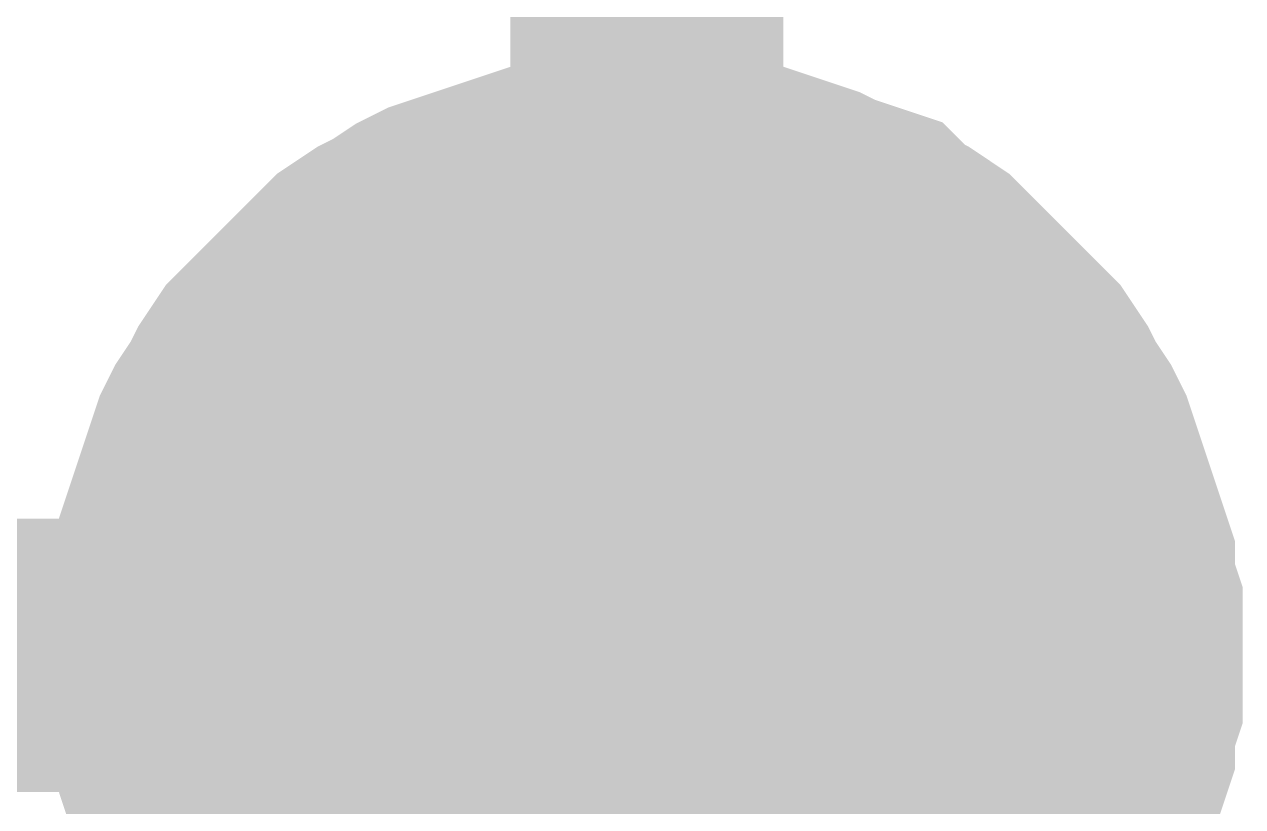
# Model space of a CAD drawing. Header units: inches. Extents: x 0 to 11.5, y 0 to 7.6.
# Drawn here: x 6.7733 to 6.8259, y 6.2932 to 6.327 of the extents above; entities that cross this region are included whole.
import ezdxf

# ---------------------------------------------------------------- set-up
doc = ezdxf.new("R2010")
doc.units = ezdxf.units.IN
doc.header["$MEASUREMENT"] = 0
doc.layers.add('Sheet', color=255, linetype='Continuous')

msp = doc.modelspace()

# ---------------------------------------------------------------- linework, layer by layer
at = {"layer": 'Sheet'}
for points in [[(6.800175, 6.449878, 0.0118, 0.0118, 0), (6.800175, 6.299704, 0.0118, 0.0118, 0)], [(6.779999, 6.299704, 0.0118, 0.0118, 0), (6.779999, 6.300696, 0.0118, 0.0118, 0), (6.779999, 6.301689, 0.0118, 0.0118, 0), (6.78033, 6.302681, 0.0118, 0.0118, 0), (6.78033, 6.303673, 0.0118, 0.0118, 0), (6.78066, 6.304666, 0.0118, 0.0118, 0), (6.780991, 6.305658, 0.0118, 0.0118, 0), (6.781322, 6.30665, 0.0118, 0.0118, 0), (6.781653, 6.307643, 0.0118, 0.0118, 0), (6.781983, 6.308635, 0.0118, 0.0118, 0), (6.782314, 6.309297, 0.0118, 0.0118, 0), (6.782976, 6.310289, 0.0118, 0.0118, 0), (6.783306, 6.310951, 0.0118, 0.0118, 0), (6.783968, 6.311943, 0.0118, 0.0118, 0), (6.78463, 6.312604, 0.0118, 0.0118, 0), (6.785291, 6.313266, 0.0118, 0.0118, 0), (6.785953, 6.313928, 0.0118, 0.0118, 0), (6.786614, 6.314589, 0.0118, 0.0118, 0), (6.787276, 6.315251, 0.0118, 0.0118, 0), (6.787937, 6.315912, 0.0118, 0.0118, 0), (6.788929, 6.316574, 0.0118, 0.0118, 0), (6.789591, 6.316905, 0.0118, 0.0118, 0), (6.790583, 6.317566, 0.0118, 0.0118, 0), (6.791245, 6.317897, 0.0118, 0.0118, 0), (6.792237, 6.318228, 0.0118, 0.0118, 0), (6.793229, 6.318558, 0.0118, 0.0118, 0), (6.794222, 6.318889, 0.0118, 0.0118, 0), (6.795214, 6.31922, 0.0118, 0.0118, 0), (6.796206, 6.319551, 0.0118, 0.0118, 0), (6.797199, 6.319551, 0.0118, 0.0118, 0), (6.798191, 6.319882, 0.0118, 0.0118, 0), (6.799183, 6.319882, 0.0118, 0.0118, 0), (6.800175, 6.319882, 0.0118, 0.0118, 0)], [(6.779999, 6.299704, 0.0118, 0.0118, 0), (6.779999, 6.300696, 0.0118, 0.0118, 0), (6.779999, 6.301689, 0.0118, 0.0118, 0), (6.78033, 6.302681, 0.0118, 0.0118, 0), (6.78033, 6.303673, 0.0118, 0.0118, 0), (6.78066, 6.304666, 0.0118, 0.0118, 0), (6.780991, 6.305658, 0.0118, 0.0118, 0), (6.781322, 6.30665, 0.0118, 0.0118, 0), (6.781653, 6.307643, 0.0118, 0.0118, 0), (6.781983, 6.308635, 0.0118, 0.0118, 0), (6.782314, 6.309297, 0.0118, 0.0118, 0), (6.782976, 6.310289, 0.0118, 0.0118, 0), (6.783306, 6.310951, 0.0118, 0.0118, 0), (6.783968, 6.311943, 0.0118, 0.0118, 0), (6.78463, 6.312604, 0.0118, 0.0118, 0), (6.785291, 6.313266, 0.0118, 0.0118, 0), (6.785953, 6.313928, 0.0118, 0.0118, 0), (6.786614, 6.314589, 0.0118, 0.0118, 0), (6.787276, 6.315251, 0.0118, 0.0118, 0), (6.787937, 6.315912, 0.0118, 0.0118, 0), (6.788929, 6.316574, 0.0118, 0.0118, 0), (6.789591, 6.316905, 0.0118, 0.0118, 0), (6.790583, 6.317566, 0.0118, 0.0118, 0), (6.791245, 6.317897, 0.0118, 0.0118, 0), (6.792237, 6.318228, 0.0118, 0.0118, 0), (6.793229, 6.318558, 0.0118, 0.0118, 0), (6.794222, 6.318889, 0.0118, 0.0118, 0), (6.795214, 6.31922, 0.0118, 0.0118, 0), (6.796206, 6.319551, 0.0118, 0.0118, 0), (6.797199, 6.319551, 0.0118, 0.0118, 0), (6.798191, 6.319882, 0.0118, 0.0118, 0), (6.799183, 6.319882, 0.0118, 0.0118, 0), (6.800175, 6.319882, 0.0118, 0.0118, 0)], [(6.779999, 6.299704, 0.0118, 0.0118, 0), (6.779999, 6.300696, 0.0118, 0.0118, 0), (6.779999, 6.301689, 0.0118, 0.0118, 0), (6.78033, 6.302681, 0.0118, 0.0118, 0), (6.78033, 6.303673, 0.0118, 0.0118, 0), (6.78066, 6.304666, 0.0118, 0.0118, 0), (6.780991, 6.305658, 0.0118, 0.0118, 0), (6.781322, 6.30665, 0.0118, 0.0118, 0), (6.781653, 6.307643, 0.0118, 0.0118, 0), (6.781983, 6.308635, 0.0118, 0.0118, 0), (6.782314, 6.309297, 0.0118, 0.0118, 0), (6.782976, 6.310289, 0.0118, 0.0118, 0), (6.783306, 6.310951, 0.0118, 0.0118, 0), (6.783968, 6.311943, 0.0118, 0.0118, 0), (6.78463, 6.312604, 0.0118, 0.0118, 0), (6.785291, 6.313266, 0.0118, 0.0118, 0), (6.785953, 6.313928, 0.0118, 0.0118, 0), (6.786614, 6.314589, 0.0118, 0.0118, 0), (6.787276, 6.315251, 0.0118, 0.0118, 0), (6.787937, 6.315912, 0.0118, 0.0118, 0), (6.788929, 6.316574, 0.0118, 0.0118, 0), (6.789591, 6.316905, 0.0118, 0.0118, 0), (6.790583, 6.317566, 0.0118, 0.0118, 0), (6.791245, 6.317897, 0.0118, 0.0118, 0), (6.792237, 6.318228, 0.0118, 0.0118, 0), (6.793229, 6.318558, 0.0118, 0.0118, 0), (6.794222, 6.318889, 0.0118, 0.0118, 0), (6.795214, 6.31922, 0.0118, 0.0118, 0), (6.796206, 6.319551, 0.0118, 0.0118, 0), (6.797199, 6.319551, 0.0118, 0.0118, 0), (6.798191, 6.319882, 0.0118, 0.0118, 0), (6.799183, 6.319882, 0.0118, 0.0118, 0), (6.800175, 6.319882, 0.0118, 0.0118, 0)], [(6.779999, 6.299704, 0.0118, 0.0118, 0), (6.779999, 6.300696, 0.0118, 0.0118, 0), (6.779999, 6.301689, 0.0118, 0.0118, 0), (6.78033, 6.302681, 0.0118, 0.0118, 0), (6.78033, 6.303673, 0.0118, 0.0118, 0), (6.78066, 6.304666, 0.0118, 0.0118, 0), (6.780991, 6.305658, 0.0118, 0.0118, 0), (6.781322, 6.30665, 0.0118, 0.0118, 0), (6.781653, 6.307643, 0.0118, 0.0118, 0), (6.781983, 6.308635, 0.0118, 0.0118, 0), (6.782314, 6.309297, 0.0118, 0.0118, 0), (6.782976, 6.310289, 0.0118, 0.0118, 0), (6.783306, 6.310951, 0.0118, 0.0118, 0), (6.783968, 6.311943, 0.0118, 0.0118, 0), (6.78463, 6.312604, 0.0118, 0.0118, 0), (6.785291, 6.313266, 0.0118, 0.0118, 0), (6.785953, 6.313928, 0.0118, 0.0118, 0), (6.786614, 6.314589, 0.0118, 0.0118, 0), (6.787276, 6.315251, 0.0118, 0.0118, 0), (6.787937, 6.315912, 0.0118, 0.0118, 0), (6.788929, 6.316574, 0.0118, 0.0118, 0), (6.789591, 6.316905, 0.0118, 0.0118, 0), (6.790583, 6.317566, 0.0118, 0.0118, 0), (6.791245, 6.317897, 0.0118, 0.0118, 0), (6.792237, 6.318228, 0.0118, 0.0118, 0), (6.793229, 6.318558, 0.0118, 0.0118, 0), (6.794222, 6.318889, 0.0118, 0.0118, 0), (6.795214, 6.31922, 0.0118, 0.0118, 0), (6.796206, 6.319551, 0.0118, 0.0118, 0), (6.797199, 6.319551, 0.0118, 0.0118, 0), (6.798191, 6.319882, 0.0118, 0.0118, 0), (6.799183, 6.319882, 0.0118, 0.0118, 0), (6.800175, 6.319882, 0.0118, 0.0118, 0)], [(6.800175, 6.319882, 0.0118, 0.0118, 0), (6.800175, 6.319882, 0.0118, 0.0118, 0)], [(6.800175, 6.319882, 0.0118, 0.0118, 0), (6.801168, 6.319882, 0.0118, 0.0118, 0), (6.80216, 6.319882, 0.0118, 0.0118, 0), (6.803152, 6.319551, 0.0118, 0.0118, 0), (6.804145, 6.319551, 0.0118, 0.0118, 0), (6.805137, 6.31922, 0.0118, 0.0118, 0), (6.806129, 6.318889, 0.0118, 0.0118, 0), (6.807121, 6.318558, 0.0118, 0.0118, 0), (6.807783, 6.318228, 0.0118, 0.0118, 0), (6.808775, 6.317897, 0.0118, 0.0118, 0), (6.809768, 6.317566, 0.0118, 0.0118, 0), (6.810429, 6.316905, 0.0118, 0.0118, 0), (6.811091, 6.316574, 0.0118, 0.0118, 0), (6.812083, 6.315912, 0.0118, 0.0118, 0), (6.812744, 6.315251, 0.0118, 0.0118, 0), (6.813406, 6.314589, 0.0118, 0.0118, 0), (6.814068, 6.313928, 0.0118, 0.0118, 0), (6.814729, 6.313266, 0.0118, 0.0118, 0), (6.815391, 6.312604, 0.0118, 0.0118, 0), (6.816052, 6.311943, 0.0118, 0.0118, 0), (6.816714, 6.310951, 0.0118, 0.0118, 0), (6.817044, 6.310289, 0.0118, 0.0118, 0), (6.817706, 6.309297, 0.0118, 0.0118, 0), (6.818037, 6.308635, 0.0118, 0.0118, 0), (6.818367, 6.307643, 0.0118, 0.0118, 0), (6.818698, 6.30665, 0.0118, 0.0118, 0), (6.819029, 6.305658, 0.0118, 0.0118, 0), (6.81936, 6.304666, 0.0118, 0.0118, 0), (6.819691, 6.303673, 0.0118, 0.0118, 0), (6.819691, 6.302681, 0.0118, 0.0118, 0), (6.820021, 6.301689, 0.0118, 0.0118, 0), (6.820021, 6.300696, 0.0118, 0.0118, 0), (6.820021, 6.299704, 0.0118, 0.0118, 0)], [(6.800175, 6.319882, 0.0118, 0.0118, 0), (6.800175, 6.319882, 0.0118, 0.0118, 0)], [(6.800175, 6.319882, 0.0118, 0.0118, 0), (6.801168, 6.319882, 0.0118, 0.0118, 0), (6.80216, 6.319882, 0.0118, 0.0118, 0), (6.803152, 6.319551, 0.0118, 0.0118, 0), (6.804145, 6.319551, 0.0118, 0.0118, 0), (6.805137, 6.31922, 0.0118, 0.0118, 0), (6.806129, 6.318889, 0.0118, 0.0118, 0), (6.807121, 6.318558, 0.0118, 0.0118, 0), (6.807783, 6.318228, 0.0118, 0.0118, 0), (6.808775, 6.317897, 0.0118, 0.0118, 0), (6.809768, 6.317566, 0.0118, 0.0118, 0), (6.810429, 6.316905, 0.0118, 0.0118, 0), (6.811091, 6.316574, 0.0118, 0.0118, 0), (6.812083, 6.315912, 0.0118, 0.0118, 0), (6.812744, 6.315251, 0.0118, 0.0118, 0), (6.813406, 6.314589, 0.0118, 0.0118, 0), (6.814068, 6.313928, 0.0118, 0.0118, 0), (6.814729, 6.313266, 0.0118, 0.0118, 0), (6.815391, 6.312604, 0.0118, 0.0118, 0), (6.816052, 6.311943, 0.0118, 0.0118, 0), (6.816714, 6.310951, 0.0118, 0.0118, 0), (6.817044, 6.310289, 0.0118, 0.0118, 0), (6.817706, 6.309297, 0.0118, 0.0118, 0), (6.818037, 6.308635, 0.0118, 0.0118, 0), (6.818367, 6.307643, 0.0118, 0.0118, 0), (6.818698, 6.30665, 0.0118, 0.0118, 0), (6.819029, 6.305658, 0.0118, 0.0118, 0), (6.81936, 6.304666, 0.0118, 0.0118, 0), (6.819691, 6.303673, 0.0118, 0.0118, 0), (6.819691, 6.302681, 0.0118, 0.0118, 0), (6.820021, 6.301689, 0.0118, 0.0118, 0), (6.820021, 6.300696, 0.0118, 0.0118, 0), (6.820021, 6.299704, 0.0118, 0.0118, 0)], [(6.800175, 6.319882, 0.0118, 0.0118, 0), (6.800175, 6.319882, 0.0118, 0.0118, 0)], [(6.800175, 6.319882, 0.0118, 0.0118, 0), (6.801168, 6.319882, 0.0118, 0.0118, 0), (6.80216, 6.319882, 0.0118, 0.0118, 0), (6.803152, 6.319551, 0.0118, 0.0118, 0), (6.804145, 6.319551, 0.0118, 0.0118, 0), (6.805137, 6.31922, 0.0118, 0.0118, 0), (6.806129, 6.318889, 0.0118, 0.0118, 0), (6.807121, 6.318558, 0.0118, 0.0118, 0), (6.807783, 6.318228, 0.0118, 0.0118, 0), (6.808775, 6.317897, 0.0118, 0.0118, 0), (6.809768, 6.317566, 0.0118, 0.0118, 0), (6.810429, 6.316905, 0.0118, 0.0118, 0), (6.811091, 6.316574, 0.0118, 0.0118, 0), (6.812083, 6.315912, 0.0118, 0.0118, 0), (6.812744, 6.315251, 0.0118, 0.0118, 0), (6.813406, 6.314589, 0.0118, 0.0118, 0), (6.814068, 6.313928, 0.0118, 0.0118, 0), (6.814729, 6.313266, 0.0118, 0.0118, 0), (6.815391, 6.312604, 0.0118, 0.0118, 0), (6.816052, 6.311943, 0.0118, 0.0118, 0), (6.816714, 6.310951, 0.0118, 0.0118, 0), (6.817044, 6.310289, 0.0118, 0.0118, 0), (6.817706, 6.309297, 0.0118, 0.0118, 0), (6.818037, 6.308635, 0.0118, 0.0118, 0), (6.818367, 6.307643, 0.0118, 0.0118, 0), (6.818698, 6.30665, 0.0118, 0.0118, 0), (6.819029, 6.305658, 0.0118, 0.0118, 0), (6.81936, 6.304666, 0.0118, 0.0118, 0), (6.819691, 6.303673, 0.0118, 0.0118, 0), (6.819691, 6.302681, 0.0118, 0.0118, 0), (6.820021, 6.301689, 0.0118, 0.0118, 0), (6.820021, 6.300696, 0.0118, 0.0118, 0), (6.820021, 6.299704, 0.0118, 0.0118, 0)], [(6.800175, 6.319882, 0.0118, 0.0118, 0), (6.800175, 6.319882, 0.0118, 0.0118, 0)], [(6.800175, 6.319882, 0.0118, 0.0118, 0), (6.801168, 6.319882, 0.0118, 0.0118, 0), (6.80216, 6.319882, 0.0118, 0.0118, 0), (6.803152, 6.319551, 0.0118, 0.0118, 0), (6.804145, 6.319551, 0.0118, 0.0118, 0), (6.805137, 6.31922, 0.0118, 0.0118, 0), (6.806129, 6.318889, 0.0118, 0.0118, 0), (6.807121, 6.318558, 0.0118, 0.0118, 0), (6.807783, 6.318228, 0.0118, 0.0118, 0), (6.808775, 6.317897, 0.0118, 0.0118, 0), (6.809768, 6.317566, 0.0118, 0.0118, 0), (6.810429, 6.316905, 0.0118, 0.0118, 0), (6.811091, 6.316574, 0.0118, 0.0118, 0), (6.812083, 6.315912, 0.0118, 0.0118, 0), (6.812744, 6.315251, 0.0118, 0.0118, 0), (6.813406, 6.314589, 0.0118, 0.0118, 0), (6.814068, 6.313928, 0.0118, 0.0118, 0), (6.814729, 6.313266, 0.0118, 0.0118, 0), (6.815391, 6.312604, 0.0118, 0.0118, 0), (6.816052, 6.311943, 0.0118, 0.0118, 0), (6.816714, 6.310951, 0.0118, 0.0118, 0), (6.817044, 6.310289, 0.0118, 0.0118, 0), (6.817706, 6.309297, 0.0118, 0.0118, 0), (6.818037, 6.308635, 0.0118, 0.0118, 0), (6.818367, 6.307643, 0.0118, 0.0118, 0), (6.818698, 6.30665, 0.0118, 0.0118, 0), (6.819029, 6.305658, 0.0118, 0.0118, 0), (6.81936, 6.304666, 0.0118, 0.0118, 0), (6.819691, 6.303673, 0.0118, 0.0118, 0), (6.819691, 6.302681, 0.0118, 0.0118, 0), (6.820021, 6.301689, 0.0118, 0.0118, 0), (6.820021, 6.300696, 0.0118, 0.0118, 0), (6.820021, 6.299704, 0.0118, 0.0118, 0)], [(6.779999, 6.299704, 0.0039, 0.0039, 0), (6.779999, 6.300696, 0.0039, 0.0039, 0), (6.779999, 6.301689, 0.0039, 0.0039, 0), (6.78033, 6.302681, 0.0039, 0.0039, 0), (6.78033, 6.303673, 0.0039, 0.0039, 0), (6.78066, 6.304666, 0.0039, 0.0039, 0), (6.780991, 6.305658, 0.0039, 0.0039, 0), (6.781322, 6.30665, 0.0039, 0.0039, 0), (6.781653, 6.307643, 0.0039, 0.0039, 0), (6.781983, 6.308635, 0.0039, 0.0039, 0), (6.782314, 6.309297, 0.0039, 0.0039, 0), (6.782976, 6.310289, 0.0039, 0.0039, 0), (6.783306, 6.310951, 0.0039, 0.0039, 0), (6.783968, 6.311943, 0.0039, 0.0039, 0), (6.78463, 6.312604, 0.0039, 0.0039, 0), (6.785291, 6.313266, 0.0039, 0.0039, 0), (6.785953, 6.313928, 0.0039, 0.0039, 0), (6.786614, 6.314589, 0.0039, 0.0039, 0), (6.787276, 6.315251, 0.0039, 0.0039, 0), (6.787937, 6.315912, 0.0039, 0.0039, 0), (6.788929, 6.316574, 0.0039, 0.0039, 0), (6.789591, 6.316905, 0.0039, 0.0039, 0), (6.790583, 6.317566, 0.0039, 0.0039, 0), (6.791245, 6.317897, 0.0039, 0.0039, 0), (6.792237, 6.318228, 0.0039, 0.0039, 0), (6.793229, 6.318558, 0.0039, 0.0039, 0), (6.794222, 6.318889, 0.0039, 0.0039, 0), (6.795214, 6.31922, 0.0039, 0.0039, 0), (6.796206, 6.319551, 0.0039, 0.0039, 0), (6.797199, 6.319551, 0.0039, 0.0039, 0), (6.798191, 6.319882, 0.0039, 0.0039, 0), (6.799183, 6.319882, 0.0039, 0.0039, 0), (6.800175, 6.319882, 0.0039, 0.0039, 0)], [(6.779999, 6.299704, 0.0039, 0.0039, 0), (6.779999, 6.300696, 0.0039, 0.0039, 0), (6.779999, 6.301689, 0.0039, 0.0039, 0), (6.78033, 6.302681, 0.0039, 0.0039, 0), (6.78033, 6.303673, 0.0039, 0.0039, 0), (6.78066, 6.304666, 0.0039, 0.0039, 0), (6.780991, 6.305658, 0.0039, 0.0039, 0), (6.781322, 6.30665, 0.0039, 0.0039, 0), (6.781653, 6.307643, 0.0039, 0.0039, 0), (6.781983, 6.308635, 0.0039, 0.0039, 0), (6.782314, 6.309297, 0.0039, 0.0039, 0), (6.782976, 6.310289, 0.0039, 0.0039, 0), (6.783306, 6.310951, 0.0039, 0.0039, 0), (6.783968, 6.311943, 0.0039, 0.0039, 0), (6.78463, 6.312604, 0.0039, 0.0039, 0), (6.785291, 6.313266, 0.0039, 0.0039, 0), (6.785953, 6.313928, 0.0039, 0.0039, 0), (6.786614, 6.314589, 0.0039, 0.0039, 0), (6.787276, 6.315251, 0.0039, 0.0039, 0), (6.787937, 6.315912, 0.0039, 0.0039, 0), (6.788929, 6.316574, 0.0039, 0.0039, 0), (6.789591, 6.316905, 0.0039, 0.0039, 0), (6.790583, 6.317566, 0.0039, 0.0039, 0), (6.791245, 6.317897, 0.0039, 0.0039, 0), (6.792237, 6.318228, 0.0039, 0.0039, 0), (6.793229, 6.318558, 0.0039, 0.0039, 0), (6.794222, 6.318889, 0.0039, 0.0039, 0), (6.795214, 6.31922, 0.0039, 0.0039, 0), (6.796206, 6.319551, 0.0039, 0.0039, 0), (6.797199, 6.319551, 0.0039, 0.0039, 0), (6.798191, 6.319882, 0.0039, 0.0039, 0), (6.799183, 6.319882, 0.0039, 0.0039, 0), (6.800175, 6.319882, 0.0039, 0.0039, 0)], [(6.779999, 6.299704, 0.0039, 0.0039, 0), (6.779999, 6.300696, 0.0039, 0.0039, 0), (6.779999, 6.301689, 0.0039, 0.0039, 0), (6.78033, 6.302681, 0.0039, 0.0039, 0), (6.78033, 6.303673, 0.0039, 0.0039, 0), (6.78066, 6.304666, 0.0039, 0.0039, 0), (6.780991, 6.305658, 0.0039, 0.0039, 0), (6.781322, 6.30665, 0.0039, 0.0039, 0), (6.781653, 6.307643, 0.0039, 0.0039, 0), (6.781983, 6.308635, 0.0039, 0.0039, 0), (6.782314, 6.309297, 0.0039, 0.0039, 0), (6.782976, 6.310289, 0.0039, 0.0039, 0), (6.783306, 6.310951, 0.0039, 0.0039, 0), (6.783968, 6.311943, 0.0039, 0.0039, 0), (6.78463, 6.312604, 0.0039, 0.0039, 0), (6.785291, 6.313266, 0.0039, 0.0039, 0), (6.785953, 6.313928, 0.0039, 0.0039, 0), (6.786614, 6.314589, 0.0039, 0.0039, 0), (6.787276, 6.315251, 0.0039, 0.0039, 0), (6.787937, 6.315912, 0.0039, 0.0039, 0), (6.788929, 6.316574, 0.0039, 0.0039, 0), (6.789591, 6.316905, 0.0039, 0.0039, 0), (6.790583, 6.317566, 0.0039, 0.0039, 0), (6.791245, 6.317897, 0.0039, 0.0039, 0), (6.792237, 6.318228, 0.0039, 0.0039, 0), (6.793229, 6.318558, 0.0039, 0.0039, 0), (6.794222, 6.318889, 0.0039, 0.0039, 0), (6.795214, 6.31922, 0.0039, 0.0039, 0), (6.796206, 6.319551, 0.0039, 0.0039, 0), (6.797199, 6.319551, 0.0039, 0.0039, 0), (6.798191, 6.319882, 0.0039, 0.0039, 0), (6.799183, 6.319882, 0.0039, 0.0039, 0), (6.800175, 6.319882, 0.0039, 0.0039, 0)], [(6.779999, 6.299704, 0.0039, 0.0039, 0), (6.779999, 6.300696, 0.0039, 0.0039, 0), (6.779999, 6.301689, 0.0039, 0.0039, 0), (6.78033, 6.302681, 0.0039, 0.0039, 0), (6.78033, 6.303673, 0.0039, 0.0039, 0), (6.78066, 6.304666, 0.0039, 0.0039, 0), (6.780991, 6.305658, 0.0039, 0.0039, 0), (6.781322, 6.30665, 0.0039, 0.0039, 0), (6.781653, 6.307643, 0.0039, 0.0039, 0), (6.781983, 6.308635, 0.0039, 0.0039, 0), (6.782314, 6.309297, 0.0039, 0.0039, 0), (6.782976, 6.310289, 0.0039, 0.0039, 0), (6.783306, 6.310951, 0.0039, 0.0039, 0), (6.783968, 6.311943, 0.0039, 0.0039, 0), (6.78463, 6.312604, 0.0039, 0.0039, 0), (6.785291, 6.313266, 0.0039, 0.0039, 0), (6.785953, 6.313928, 0.0039, 0.0039, 0), (6.786614, 6.314589, 0.0039, 0.0039, 0), (6.787276, 6.315251, 0.0039, 0.0039, 0), (6.787937, 6.315912, 0.0039, 0.0039, 0), (6.788929, 6.316574, 0.0039, 0.0039, 0), (6.789591, 6.316905, 0.0039, 0.0039, 0), (6.790583, 6.317566, 0.0039, 0.0039, 0), (6.791245, 6.317897, 0.0039, 0.0039, 0), (6.792237, 6.318228, 0.0039, 0.0039, 0), (6.793229, 6.318558, 0.0039, 0.0039, 0), (6.794222, 6.318889, 0.0039, 0.0039, 0), (6.795214, 6.31922, 0.0039, 0.0039, 0), (6.796206, 6.319551, 0.0039, 0.0039, 0), (6.797199, 6.319551, 0.0039, 0.0039, 0), (6.798191, 6.319882, 0.0039, 0.0039, 0), (6.799183, 6.319882, 0.0039, 0.0039, 0), (6.800175, 6.319882, 0.0039, 0.0039, 0)], [(6.800175, 6.319882, 0.0039, 0.0039, 0), (6.800175, 6.319882, 0.0039, 0.0039, 0)], [(6.800175, 6.319882, 0.0039, 0.0039, 0), (6.801168, 6.319882, 0.0039, 0.0039, 0), (6.80216, 6.319882, 0.0039, 0.0039, 0), (6.803152, 6.319551, 0.0039, 0.0039, 0), (6.804145, 6.319551, 0.0039, 0.0039, 0), (6.805137, 6.31922, 0.0039, 0.0039, 0), (6.806129, 6.318889, 0.0039, 0.0039, 0), (6.807121, 6.318558, 0.0039, 0.0039, 0), (6.807783, 6.318228, 0.0039, 0.0039, 0), (6.808775, 6.317897, 0.0039, 0.0039, 0), (6.809768, 6.317566, 0.0039, 0.0039, 0), (6.810429, 6.316905, 0.0039, 0.0039, 0), (6.811091, 6.316574, 0.0039, 0.0039, 0), (6.812083, 6.315912, 0.0039, 0.0039, 0), (6.812744, 6.315251, 0.0039, 0.0039, 0), (6.813406, 6.314589, 0.0039, 0.0039, 0), (6.814068, 6.313928, 0.0039, 0.0039, 0), (6.814729, 6.313266, 0.0039, 0.0039, 0), (6.815391, 6.312604, 0.0039, 0.0039, 0), (6.816052, 6.311943, 0.0039, 0.0039, 0), (6.816714, 6.310951, 0.0039, 0.0039, 0), (6.817044, 6.310289, 0.0039, 0.0039, 0), (6.817706, 6.309297, 0.0039, 0.0039, 0), (6.818037, 6.308635, 0.0039, 0.0039, 0), (6.818367, 6.307643, 0.0039, 0.0039, 0), (6.818698, 6.30665, 0.0039, 0.0039, 0), (6.819029, 6.305658, 0.0039, 0.0039, 0), (6.81936, 6.304666, 0.0039, 0.0039, 0), (6.819691, 6.303673, 0.0039, 0.0039, 0), (6.819691, 6.302681, 0.0039, 0.0039, 0), (6.820021, 6.301689, 0.0039, 0.0039, 0), (6.820021, 6.300696, 0.0039, 0.0039, 0), (6.820021, 6.299704, 0.0039, 0.0039, 0)], [(6.800175, 6.319882, 0.0039, 0.0039, 0), (6.800175, 6.319882, 0.0039, 0.0039, 0)], [(6.800175, 6.319882, 0.0039, 0.0039, 0), (6.801168, 6.319882, 0.0039, 0.0039, 0), (6.80216, 6.319882, 0.0039, 0.0039, 0), (6.803152, 6.319551, 0.0039, 0.0039, 0), (6.804145, 6.319551, 0.0039, 0.0039, 0), (6.805137, 6.31922, 0.0039, 0.0039, 0), (6.806129, 6.318889, 0.0039, 0.0039, 0), (6.807121, 6.318558, 0.0039, 0.0039, 0), (6.807783, 6.318228, 0.0039, 0.0039, 0), (6.808775, 6.317897, 0.0039, 0.0039, 0), (6.809768, 6.317566, 0.0039, 0.0039, 0), (6.810429, 6.316905, 0.0039, 0.0039, 0), (6.811091, 6.316574, 0.0039, 0.0039, 0), (6.812083, 6.315912, 0.0039, 0.0039, 0), (6.812744, 6.315251, 0.0039, 0.0039, 0), (6.813406, 6.314589, 0.0039, 0.0039, 0), (6.814068, 6.313928, 0.0039, 0.0039, 0), (6.814729, 6.313266, 0.0039, 0.0039, 0), (6.815391, 6.312604, 0.0039, 0.0039, 0), (6.816052, 6.311943, 0.0039, 0.0039, 0), (6.816714, 6.310951, 0.0039, 0.0039, 0), (6.817044, 6.310289, 0.0039, 0.0039, 0), (6.817706, 6.309297, 0.0039, 0.0039, 0), (6.818037, 6.308635, 0.0039, 0.0039, 0), (6.818367, 6.307643, 0.0039, 0.0039, 0), (6.818698, 6.30665, 0.0039, 0.0039, 0), (6.819029, 6.305658, 0.0039, 0.0039, 0), (6.81936, 6.304666, 0.0039, 0.0039, 0), (6.819691, 6.303673, 0.0039, 0.0039, 0), (6.819691, 6.302681, 0.0039, 0.0039, 0), (6.820021, 6.301689, 0.0039, 0.0039, 0), (6.820021, 6.300696, 0.0039, 0.0039, 0), (6.820021, 6.299704, 0.0039, 0.0039, 0)], [(6.800175, 6.319882, 0.0039, 0.0039, 0), (6.800175, 6.319882, 0.0039, 0.0039, 0)], [(6.800175, 6.319882, 0.0039, 0.0039, 0), (6.801168, 6.319882, 0.0039, 0.0039, 0), (6.80216, 6.319882, 0.0039, 0.0039, 0), (6.803152, 6.319551, 0.0039, 0.0039, 0), (6.804145, 6.319551, 0.0039, 0.0039, 0), (6.805137, 6.31922, 0.0039, 0.0039, 0), (6.806129, 6.318889, 0.0039, 0.0039, 0), (6.807121, 6.318558, 0.0039, 0.0039, 0), (6.807783, 6.318228, 0.0039, 0.0039, 0), (6.808775, 6.317897, 0.0039, 0.0039, 0), (6.809768, 6.317566, 0.0039, 0.0039, 0), (6.810429, 6.316905, 0.0039, 0.0039, 0), (6.811091, 6.316574, 0.0039, 0.0039, 0), (6.812083, 6.315912, 0.0039, 0.0039, 0), (6.812744, 6.315251, 0.0039, 0.0039, 0), (6.813406, 6.314589, 0.0039, 0.0039, 0), (6.814068, 6.313928, 0.0039, 0.0039, 0), (6.814729, 6.313266, 0.0039, 0.0039, 0), (6.815391, 6.312604, 0.0039, 0.0039, 0), (6.816052, 6.311943, 0.0039, 0.0039, 0), (6.816714, 6.310951, 0.0039, 0.0039, 0), (6.817044, 6.310289, 0.0039, 0.0039, 0), (6.817706, 6.309297, 0.0039, 0.0039, 0), (6.818037, 6.308635, 0.0039, 0.0039, 0), (6.818367, 6.307643, 0.0039, 0.0039, 0), (6.818698, 6.30665, 0.0039, 0.0039, 0), (6.819029, 6.305658, 0.0039, 0.0039, 0), (6.81936, 6.304666, 0.0039, 0.0039, 0), (6.819691, 6.303673, 0.0039, 0.0039, 0), (6.819691, 6.302681, 0.0039, 0.0039, 0), (6.820021, 6.301689, 0.0039, 0.0039, 0), (6.820021, 6.300696, 0.0039, 0.0039, 0), (6.820021, 6.299704, 0.0039, 0.0039, 0)], [(6.800175, 6.319882, 0.0039, 0.0039, 0), (6.800175, 6.319882, 0.0039, 0.0039, 0)], [(6.800175, 6.319882, 0.0039, 0.0039, 0), (6.801168, 6.319882, 0.0039, 0.0039, 0), (6.80216, 6.319882, 0.0039, 0.0039, 0), (6.803152, 6.319551, 0.0039, 0.0039, 0), (6.804145, 6.319551, 0.0039, 0.0039, 0), (6.805137, 6.31922, 0.0039, 0.0039, 0), (6.806129, 6.318889, 0.0039, 0.0039, 0), (6.807121, 6.318558, 0.0039, 0.0039, 0), (6.807783, 6.318228, 0.0039, 0.0039, 0), (6.808775, 6.317897, 0.0039, 0.0039, 0), (6.809768, 6.317566, 0.0039, 0.0039, 0), (6.810429, 6.316905, 0.0039, 0.0039, 0), (6.811091, 6.316574, 0.0039, 0.0039, 0), (6.812083, 6.315912, 0.0039, 0.0039, 0), (6.812744, 6.315251, 0.0039, 0.0039, 0), (6.813406, 6.314589, 0.0039, 0.0039, 0), (6.814068, 6.313928, 0.0039, 0.0039, 0), (6.814729, 6.313266, 0.0039, 0.0039, 0), (6.815391, 6.312604, 0.0039, 0.0039, 0), (6.816052, 6.311943, 0.0039, 0.0039, 0), (6.816714, 6.310951, 0.0039, 0.0039, 0), (6.817044, 6.310289, 0.0039, 0.0039, 0), (6.817706, 6.309297, 0.0039, 0.0039, 0), (6.818037, 6.308635, 0.0039, 0.0039, 0), (6.818367, 6.307643, 0.0039, 0.0039, 0), (6.818698, 6.30665, 0.0039, 0.0039, 0), (6.819029, 6.305658, 0.0039, 0.0039, 0), (6.81936, 6.304666, 0.0039, 0.0039, 0), (6.819691, 6.303673, 0.0039, 0.0039, 0), (6.819691, 6.302681, 0.0039, 0.0039, 0), (6.820021, 6.301689, 0.0039, 0.0039, 0), (6.820021, 6.300696, 0.0039, 0.0039, 0), (6.820021, 6.299704, 0.0039, 0.0039, 0)], [(6.800175, 6.099913, 0.0118, 0.0118, 0), (6.800175, 6.299704, 0.0118, 0.0118, 0), (6.350006, 6.299704, 0.0118, 0.0118, 0), (6.150224, 6.299704, 0.0118, 0.0118, 0), (5.800276, 6.299704, 0.0118, 0.0118, 0), (5.800276, 5.799896, 0.0118, 0.0118, 0)], [(6.78463, 6.287134, 0.0118, 0.0118, 0), (6.783968, 6.287796, 0.0118, 0.0118, 0), (6.783306, 6.288788, 0.0118, 0.0118, 0), (6.782976, 6.28945, 0.0118, 0.0118, 0), (6.782314, 6.290111, 0.0118, 0.0118, 0), (6.781983, 6.291104, 0.0118, 0.0118, 0), (6.781653, 6.292096, 0.0118, 0.0118, 0), (6.781322, 6.292758, 0.0118, 0.0118, 0), (6.780991, 6.29375, 0.0118, 0.0118, 0), (6.78066, 6.294742, 0.0118, 0.0118, 0), (6.78033, 6.295735, 0.0118, 0.0118, 0), (6.78033, 6.296727, 0.0118, 0.0118, 0), (6.779999, 6.297719, 0.0118, 0.0118, 0), (6.779999, 6.298712, 0.0118, 0.0118, 0), (6.779999, 6.299704, 0.0118, 0.0118, 0)], [(6.779999, 6.299704, 0.0118, 0.0118, 0), (6.779999, 6.299704, 0.0118, 0.0118, 0)], [(6.78463, 6.287134, 0.0118, 0.0118, 0), (6.783968, 6.287796, 0.0118, 0.0118, 0), (6.783306, 6.288788, 0.0118, 0.0118, 0), (6.782976, 6.28945, 0.0118, 0.0118, 0), (6.782314, 6.290111, 0.0118, 0.0118, 0), (6.781983, 6.291104, 0.0118, 0.0118, 0), (6.781653, 6.292096, 0.0118, 0.0118, 0), (6.781322, 6.292758, 0.0118, 0.0118, 0), (6.780991, 6.29375, 0.0118, 0.0118, 0), (6.78066, 6.294742, 0.0118, 0.0118, 0), (6.78033, 6.295735, 0.0118, 0.0118, 0), (6.78033, 6.296727, 0.0118, 0.0118, 0), (6.779999, 6.297719, 0.0118, 0.0118, 0), (6.779999, 6.298712, 0.0118, 0.0118, 0), (6.779999, 6.299704, 0.0118, 0.0118, 0)], [(6.779999, 6.299704, 0.0118, 0.0118, 0), (6.779999, 6.299704, 0.0118, 0.0118, 0)], [(6.78463, 6.287134, 0.0118, 0.0118, 0), (6.783968, 6.287796, 0.0118, 0.0118, 0), (6.783306, 6.288788, 0.0118, 0.0118, 0), (6.782976, 6.28945, 0.0118, 0.0118, 0), (6.782314, 6.290111, 0.0118, 0.0118, 0), (6.781983, 6.291104, 0.0118, 0.0118, 0), (6.781653, 6.292096, 0.0118, 0.0118, 0), (6.781322, 6.292758, 0.0118, 0.0118, 0), (6.780991, 6.29375, 0.0118, 0.0118, 0), (6.78066, 6.294742, 0.0118, 0.0118, 0), (6.78033, 6.295735, 0.0118, 0.0118, 0), (6.78033, 6.296727, 0.0118, 0.0118, 0), (6.779999, 6.297719, 0.0118, 0.0118, 0), (6.779999, 6.298712, 0.0118, 0.0118, 0), (6.779999, 6.299704, 0.0118, 0.0118, 0)], [(6.779999, 6.299704, 0.0118, 0.0118, 0), (6.779999, 6.299704, 0.0118, 0.0118, 0)], [(6.78463, 6.287134, 0.0118, 0.0118, 0), (6.783968, 6.287796, 0.0118, 0.0118, 0), (6.783306, 6.288788, 0.0118, 0.0118, 0), (6.782976, 6.28945, 0.0118, 0.0118, 0), (6.782314, 6.290111, 0.0118, 0.0118, 0), (6.781983, 6.291104, 0.0118, 0.0118, 0), (6.781653, 6.292096, 0.0118, 0.0118, 0), (6.781322, 6.292758, 0.0118, 0.0118, 0), (6.780991, 6.29375, 0.0118, 0.0118, 0), (6.78066, 6.294742, 0.0118, 0.0118, 0), (6.78033, 6.295735, 0.0118, 0.0118, 0), (6.78033, 6.296727, 0.0118, 0.0118, 0), (6.779999, 6.297719, 0.0118, 0.0118, 0), (6.779999, 6.298712, 0.0118, 0.0118, 0), (6.779999, 6.299704, 0.0118, 0.0118, 0)], [(6.779999, 6.299704, 0.0118, 0.0118, 0), (6.779999, 6.299704, 0.0118, 0.0118, 0)], [(6.820021, 6.299704, 0.0118, 0.0118, 0), (6.820021, 6.298712, 0.0118, 0.0118, 0), (6.820021, 6.297719, 0.0118, 0.0118, 0), (6.819691, 6.296727, 0.0118, 0.0118, 0), (6.819691, 6.295735, 0.0118, 0.0118, 0), (6.81936, 6.294742, 0.0118, 0.0118, 0), (6.819029, 6.29375, 0.0118, 0.0118, 0), (6.818698, 6.292758, 0.0118, 0.0118, 0), (6.818367, 6.292096, 0.0118, 0.0118, 0), (6.818037, 6.291104, 0.0118, 0.0118, 0), (6.817706, 6.290111, 0.0118, 0.0118, 0), (6.817044, 6.28945, 0.0118, 0.0118, 0), (6.816714, 6.288788, 0.0118, 0.0118, 0), (6.816052, 6.287796, 0.0118, 0.0118, 0), (6.815391, 6.287134, 0.0118, 0.0118, 0)], [(6.820021, 6.299704, 0.0118, 0.0118, 0), (6.820021, 6.298712, 0.0118, 0.0118, 0), (6.820021, 6.297719, 0.0118, 0.0118, 0), (6.819691, 6.296727, 0.0118, 0.0118, 0), (6.819691, 6.295735, 0.0118, 0.0118, 0), (6.81936, 6.294742, 0.0118, 0.0118, 0), (6.819029, 6.29375, 0.0118, 0.0118, 0), (6.818698, 6.292758, 0.0118, 0.0118, 0), (6.818367, 6.292096, 0.0118, 0.0118, 0), (6.818037, 6.291104, 0.0118, 0.0118, 0), (6.817706, 6.290111, 0.0118, 0.0118, 0), (6.817044, 6.28945, 0.0118, 0.0118, 0), (6.816714, 6.288788, 0.0118, 0.0118, 0), (6.816052, 6.287796, 0.0118, 0.0118, 0), (6.815391, 6.287134, 0.0118, 0.0118, 0)], [(6.820021, 6.299704, 0.0118, 0.0118, 0), (6.820021, 6.298712, 0.0118, 0.0118, 0), (6.820021, 6.297719, 0.0118, 0.0118, 0), (6.819691, 6.296727, 0.0118, 0.0118, 0), (6.819691, 6.295735, 0.0118, 0.0118, 0), (6.81936, 6.294742, 0.0118, 0.0118, 0), (6.819029, 6.29375, 0.0118, 0.0118, 0), (6.818698, 6.292758, 0.0118, 0.0118, 0), (6.818367, 6.292096, 0.0118, 0.0118, 0), (6.818037, 6.291104, 0.0118, 0.0118, 0), (6.817706, 6.290111, 0.0118, 0.0118, 0), (6.817044, 6.28945, 0.0118, 0.0118, 0), (6.816714, 6.288788, 0.0118, 0.0118, 0), (6.816052, 6.287796, 0.0118, 0.0118, 0), (6.815391, 6.287134, 0.0118, 0.0118, 0)], [(6.820021, 6.299704, 0.0118, 0.0118, 0), (6.820021, 6.298712, 0.0118, 0.0118, 0), (6.820021, 6.297719, 0.0118, 0.0118, 0), (6.819691, 6.296727, 0.0118, 0.0118, 0), (6.819691, 6.295735, 0.0118, 0.0118, 0), (6.81936, 6.294742, 0.0118, 0.0118, 0), (6.819029, 6.29375, 0.0118, 0.0118, 0), (6.818698, 6.292758, 0.0118, 0.0118, 0), (6.818367, 6.292096, 0.0118, 0.0118, 0), (6.818037, 6.291104, 0.0118, 0.0118, 0), (6.817706, 6.290111, 0.0118, 0.0118, 0), (6.817044, 6.28945, 0.0118, 0.0118, 0), (6.816714, 6.288788, 0.0118, 0.0118, 0), (6.816052, 6.287796, 0.0118, 0.0118, 0), (6.815391, 6.287134, 0.0118, 0.0118, 0)], [(6.820021, 6.299704, 0.0118, 0.0118, 0), (6.820021, 6.299704, 0.0118, 0.0118, 0), (6.820021, 6.299704, 0.0118, 0.0118, 0), (6.820021, 6.299704, 0.0118, 0.0118, 0), (6.820021, 6.299704, 0.0118, 0.0118, 0), (6.820021, 6.299704, 0.0118, 0.0118, 0), (6.820021, 6.299704, 0.0118, 0.0118, 0), (6.820021, 6.299704, 0.0118, 0.0118, 0), (6.820021, 6.299704, 0.0118, 0.0118, 0), (6.820021, 6.299704, 0.0118, 0.0118, 0), (6.820021, 6.299704, 0.0118, 0.0118, 0), (6.820021, 6.299704, 0.0118, 0.0118, 0), (6.820021, 6.299704, 0.0118, 0.0118, 0), (6.820021, 6.299704, 0.0118, 0.0118, 0), (6.820021, 6.299704, 0.0118, 0.0118, 0), (6.820021, 6.299704, 0.0118, 0.0118, 0), (6.820021, 6.299704, 0.0118, 0.0118, 0), (6.820021, 6.299704, 0.0118, 0.0118, 0), (6.820021, 6.299704, 0.0118, 0.0118, 0), (6.820021, 6.299704, 0.0118, 0.0118, 0), (6.820021, 6.299704, 0.0118, 0.0118, 0), (6.820021, 6.299704, 0.0118, 0.0118, 0), (6.820021, 6.299704, 0.0118, 0.0118, 0), (6.820021, 6.299704, 0.0118, 0.0118, 0), (6.820021, 6.299704, 0.0118, 0.0118, 0), (6.820021, 6.299704, 0.0118, 0.0118, 0), (6.820021, 6.299704, 0.0118, 0.0118, 0), (6.820021, 6.299704, 0.0118, 0.0118, 0), (6.820021, 6.299704, 0.0118, 0.0118, 0), (6.820021, 6.299704, 0.0118, 0.0118, 0), (6.820021, 6.299704, 0.0118, 0.0118, 0), (6.820021, 6.299704, 0.0118, 0.0118, 0), (6.820021, 6.299704, 0.0118, 0.0118, 0)], [(6.820021, 6.299704, 0.0118, 0.0118, 0), (6.820021, 6.299704, 0.0118, 0.0118, 0)], [(6.820021, 6.299704, 0.0118, 0.0118, 0), (6.820021, 6.299704, 0.0118, 0.0118, 0), (6.820021, 6.299704, 0.0118, 0.0118, 0), (6.820021, 6.299704, 0.0118, 0.0118, 0), (6.820021, 6.299704, 0.0118, 0.0118, 0), (6.820021, 6.299704, 0.0118, 0.0118, 0), (6.820021, 6.299704, 0.0118, 0.0118, 0), (6.820021, 6.299704, 0.0118, 0.0118, 0), (6.820021, 6.299704, 0.0118, 0.0118, 0), (6.820021, 6.299704, 0.0118, 0.0118, 0), (6.820021, 6.299704, 0.0118, 0.0118, 0), (6.820021, 6.299704, 0.0118, 0.0118, 0), (6.820021, 6.299704, 0.0118, 0.0118, 0), (6.820021, 6.299704, 0.0118, 0.0118, 0), (6.820021, 6.299704, 0.0118, 0.0118, 0), (6.820021, 6.299704, 0.0118, 0.0118, 0), (6.820021, 6.299704, 0.0118, 0.0118, 0), (6.820021, 6.299704, 0.0118, 0.0118, 0), (6.820021, 6.299704, 0.0118, 0.0118, 0), (6.820021, 6.299704, 0.0118, 0.0118, 0), (6.820021, 6.299704, 0.0118, 0.0118, 0), (6.820021, 6.299704, 0.0118, 0.0118, 0), (6.820021, 6.299704, 0.0118, 0.0118, 0), (6.820021, 6.299704, 0.0118, 0.0118, 0), (6.820021, 6.299704, 0.0118, 0.0118, 0), (6.820021, 6.299704, 0.0118, 0.0118, 0), (6.820021, 6.299704, 0.0118, 0.0118, 0), (6.820021, 6.299704, 0.0118, 0.0118, 0), (6.820021, 6.299704, 0.0118, 0.0118, 0), (6.820021, 6.299704, 0.0118, 0.0118, 0), (6.820021, 6.299704, 0.0118, 0.0118, 0), (6.820021, 6.299704, 0.0118, 0.0118, 0), (6.820021, 6.299704, 0.0118, 0.0118, 0)], [(6.820021, 6.299704, 0.0118, 0.0118, 0), (6.820021, 6.299704, 0.0118, 0.0118, 0)], [(6.820021, 6.299704, 0.0118, 0.0118, 0), (6.820021, 6.299704, 0.0118, 0.0118, 0), (6.820021, 6.299704, 0.0118, 0.0118, 0), (6.820021, 6.299704, 0.0118, 0.0118, 0), (6.820021, 6.299704, 0.0118, 0.0118, 0), (6.820021, 6.299704, 0.0118, 0.0118, 0), (6.820021, 6.299704, 0.0118, 0.0118, 0), (6.820021, 6.299704, 0.0118, 0.0118, 0), (6.820021, 6.299704, 0.0118, 0.0118, 0), (6.820021, 6.299704, 0.0118, 0.0118, 0), (6.820021, 6.299704, 0.0118, 0.0118, 0), (6.820021, 6.299704, 0.0118, 0.0118, 0), (6.820021, 6.299704, 0.0118, 0.0118, 0), (6.820021, 6.299704, 0.0118, 0.0118, 0), (6.820021, 6.299704, 0.0118, 0.0118, 0), (6.820021, 6.299704, 0.0118, 0.0118, 0), (6.820021, 6.299704, 0.0118, 0.0118, 0), (6.820021, 6.299704, 0.0118, 0.0118, 0), (6.820021, 6.299704, 0.0118, 0.0118, 0), (6.820021, 6.299704, 0.0118, 0.0118, 0), (6.820021, 6.299704, 0.0118, 0.0118, 0), (6.820021, 6.299704, 0.0118, 0.0118, 0), (6.820021, 6.299704, 0.0118, 0.0118, 0), (6.820021, 6.299704, 0.0118, 0.0118, 0), (6.820021, 6.299704, 0.0118, 0.0118, 0), (6.820021, 6.299704, 0.0118, 0.0118, 0), (6.820021, 6.299704, 0.0118, 0.0118, 0), (6.820021, 6.299704, 0.0118, 0.0118, 0), (6.820021, 6.299704, 0.0118, 0.0118, 0), (6.820021, 6.299704, 0.0118, 0.0118, 0), (6.820021, 6.299704, 0.0118, 0.0118, 0), (6.820021, 6.299704, 0.0118, 0.0118, 0), (6.820021, 6.299704, 0.0118, 0.0118, 0)], [(6.820021, 6.299704, 0.0118, 0.0118, 0), (6.820021, 6.299704, 0.0118, 0.0118, 0)], [(6.820021, 6.299704, 0.0118, 0.0118, 0), (6.820021, 6.299704, 0.0118, 0.0118, 0), (6.820021, 6.299704, 0.0118, 0.0118, 0), (6.820021, 6.299704, 0.0118, 0.0118, 0), (6.820021, 6.299704, 0.0118, 0.0118, 0), (6.820021, 6.299704, 0.0118, 0.0118, 0), (6.820021, 6.299704, 0.0118, 0.0118, 0), (6.820021, 6.299704, 0.0118, 0.0118, 0), (6.820021, 6.299704, 0.0118, 0.0118, 0), (6.820021, 6.299704, 0.0118, 0.0118, 0), (6.820021, 6.299704, 0.0118, 0.0118, 0), (6.820021, 6.299704, 0.0118, 0.0118, 0), (6.820021, 6.299704, 0.0118, 0.0118, 0), (6.820021, 6.299704, 0.0118, 0.0118, 0), (6.820021, 6.299704, 0.0118, 0.0118, 0), (6.820021, 6.299704, 0.0118, 0.0118, 0), (6.820021, 6.299704, 0.0118, 0.0118, 0), (6.820021, 6.299704, 0.0118, 0.0118, 0), (6.820021, 6.299704, 0.0118, 0.0118, 0), (6.820021, 6.299704, 0.0118, 0.0118, 0), (6.820021, 6.299704, 0.0118, 0.0118, 0), (6.820021, 6.299704, 0.0118, 0.0118, 0), (6.820021, 6.299704, 0.0118, 0.0118, 0), (6.820021, 6.299704, 0.0118, 0.0118, 0), (6.820021, 6.299704, 0.0118, 0.0118, 0), (6.820021, 6.299704, 0.0118, 0.0118, 0), (6.820021, 6.299704, 0.0118, 0.0118, 0), (6.820021, 6.299704, 0.0118, 0.0118, 0), (6.820021, 6.299704, 0.0118, 0.0118, 0), (6.820021, 6.299704, 0.0118, 0.0118, 0), (6.820021, 6.299704, 0.0118, 0.0118, 0), (6.820021, 6.299704, 0.0118, 0.0118, 0), (6.820021, 6.299704, 0.0118, 0.0118, 0)], [(6.820021, 6.299704, 0.0118, 0.0118, 0), (6.820021, 6.299704, 0.0118, 0.0118, 0)], [(6.781983, 6.291104, 0.0039, 0.0039, 0), (6.781653, 6.292096, 0.0039, 0.0039, 0), (6.781322, 6.292758, 0.0039, 0.0039, 0), (6.780991, 6.29375, 0.0039, 0.0039, 0), (6.78066, 6.294742, 0.0039, 0.0039, 0), (6.78033, 6.295735, 0.0039, 0.0039, 0), (6.78033, 6.296727, 0.0039, 0.0039, 0), (6.779999, 6.297719, 0.0039, 0.0039, 0), (6.779999, 6.298712, 0.0039, 0.0039, 0), (6.779999, 6.299704, 0.0039, 0.0039, 0)], [(6.779999, 6.299704, 0.0039, 0.0039, 0), (6.779999, 6.299704, 0.0039, 0.0039, 0)], [(6.781983, 6.291104, 0.0039, 0.0039, 0), (6.781653, 6.292096, 0.0039, 0.0039, 0), (6.781322, 6.292758, 0.0039, 0.0039, 0), (6.780991, 6.29375, 0.0039, 0.0039, 0), (6.78066, 6.294742, 0.0039, 0.0039, 0), (6.78033, 6.295735, 0.0039, 0.0039, 0), (6.78033, 6.296727, 0.0039, 0.0039, 0), (6.779999, 6.297719, 0.0039, 0.0039, 0), (6.779999, 6.298712, 0.0039, 0.0039, 0), (6.779999, 6.299704, 0.0039, 0.0039, 0)], [(6.779999, 6.299704, 0.0039, 0.0039, 0), (6.779999, 6.299704, 0.0039, 0.0039, 0)], [(6.781983, 6.291104, 0.0039, 0.0039, 0), (6.781653, 6.292096, 0.0039, 0.0039, 0), (6.781322, 6.292758, 0.0039, 0.0039, 0), (6.780991, 6.29375, 0.0039, 0.0039, 0), (6.78066, 6.294742, 0.0039, 0.0039, 0), (6.78033, 6.295735, 0.0039, 0.0039, 0), (6.78033, 6.296727, 0.0039, 0.0039, 0), (6.779999, 6.297719, 0.0039, 0.0039, 0), (6.779999, 6.298712, 0.0039, 0.0039, 0), (6.779999, 6.299704, 0.0039, 0.0039, 0)], [(6.779999, 6.299704, 0.0039, 0.0039, 0), (6.779999, 6.299704, 0.0039, 0.0039, 0)], [(6.781983, 6.291104, 0.0039, 0.0039, 0), (6.781653, 6.292096, 0.0039, 0.0039, 0), (6.781322, 6.292758, 0.0039, 0.0039, 0), (6.780991, 6.29375, 0.0039, 0.0039, 0), (6.78066, 6.294742, 0.0039, 0.0039, 0), (6.78033, 6.295735, 0.0039, 0.0039, 0), (6.78033, 6.296727, 0.0039, 0.0039, 0), (6.779999, 6.297719, 0.0039, 0.0039, 0), (6.779999, 6.298712, 0.0039, 0.0039, 0), (6.779999, 6.299704, 0.0039, 0.0039, 0)], [(6.779999, 6.299704, 0.0039, 0.0039, 0), (6.779999, 6.299704, 0.0039, 0.0039, 0)], [(6.820021, 6.299704, 0.0039, 0.0039, 0), (6.820021, 6.298712, 0.0039, 0.0039, 0), (6.820021, 6.297719, 0.0039, 0.0039, 0), (6.819691, 6.296727, 0.0039, 0.0039, 0), (6.819691, 6.295735, 0.0039, 0.0039, 0), (6.81936, 6.294742, 0.0039, 0.0039, 0), (6.819029, 6.29375, 0.0039, 0.0039, 0), (6.818698, 6.292758, 0.0039, 0.0039, 0), (6.818367, 6.292096, 0.0039, 0.0039, 0), (6.818037, 6.291104, 0.0039, 0.0039, 0)], [(6.820021, 6.299704, 0.0039, 0.0039, 0), (6.820021, 6.298712, 0.0039, 0.0039, 0), (6.820021, 6.297719, 0.0039, 0.0039, 0), (6.819691, 6.296727, 0.0039, 0.0039, 0), (6.819691, 6.295735, 0.0039, 0.0039, 0), (6.81936, 6.294742, 0.0039, 0.0039, 0), (6.819029, 6.29375, 0.0039, 0.0039, 0), (6.818698, 6.292758, 0.0039, 0.0039, 0), (6.818367, 6.292096, 0.0039, 0.0039, 0), (6.818037, 6.291104, 0.0039, 0.0039, 0)], [(6.820021, 6.299704, 0.0039, 0.0039, 0), (6.820021, 6.298712, 0.0039, 0.0039, 0), (6.820021, 6.297719, 0.0039, 0.0039, 0), (6.819691, 6.296727, 0.0039, 0.0039, 0), (6.819691, 6.295735, 0.0039, 0.0039, 0), (6.81936, 6.294742, 0.0039, 0.0039, 0), (6.819029, 6.29375, 0.0039, 0.0039, 0), (6.818698, 6.292758, 0.0039, 0.0039, 0), (6.818367, 6.292096, 0.0039, 0.0039, 0), (6.818037, 6.291104, 0.0039, 0.0039, 0)], [(6.820021, 6.299704, 0.0039, 0.0039, 0), (6.820021, 6.298712, 0.0039, 0.0039, 0), (6.820021, 6.297719, 0.0039, 0.0039, 0), (6.819691, 6.296727, 0.0039, 0.0039, 0), (6.819691, 6.295735, 0.0039, 0.0039, 0), (6.81936, 6.294742, 0.0039, 0.0039, 0), (6.819029, 6.29375, 0.0039, 0.0039, 0), (6.818698, 6.292758, 0.0039, 0.0039, 0), (6.818367, 6.292096, 0.0039, 0.0039, 0), (6.818037, 6.291104, 0.0039, 0.0039, 0)], [(6.820021, 6.299704, 0.0039, 0.0039, 0), (6.820021, 6.299704, 0.0039, 0.0039, 0), (6.820021, 6.299704, 0.0039, 0.0039, 0), (6.820021, 6.299704, 0.0039, 0.0039, 0), (6.820021, 6.299704, 0.0039, 0.0039, 0), (6.820021, 6.299704, 0.0039, 0.0039, 0), (6.820021, 6.299704, 0.0039, 0.0039, 0), (6.820021, 6.299704, 0.0039, 0.0039, 0), (6.820021, 6.299704, 0.0039, 0.0039, 0), (6.820021, 6.299704, 0.0039, 0.0039, 0), (6.820021, 6.299704, 0.0039, 0.0039, 0), (6.820021, 6.299704, 0.0039, 0.0039, 0), (6.820021, 6.299704, 0.0039, 0.0039, 0), (6.820021, 6.299704, 0.0039, 0.0039, 0), (6.820021, 6.299704, 0.0039, 0.0039, 0), (6.820021, 6.299704, 0.0039, 0.0039, 0), (6.820021, 6.299704, 0.0039, 0.0039, 0), (6.820021, 6.299704, 0.0039, 0.0039, 0), (6.820021, 6.299704, 0.0039, 0.0039, 0), (6.820021, 6.299704, 0.0039, 0.0039, 0), (6.820021, 6.299704, 0.0039, 0.0039, 0), (6.820021, 6.299704, 0.0039, 0.0039, 0), (6.820021, 6.299704, 0.0039, 0.0039, 0), (6.820021, 6.299704, 0.0039, 0.0039, 0), (6.820021, 6.299704, 0.0039, 0.0039, 0), (6.820021, 6.299704, 0.0039, 0.0039, 0), (6.820021, 6.299704, 0.0039, 0.0039, 0), (6.820021, 6.299704, 0.0039, 0.0039, 0), (6.820021, 6.299704, 0.0039, 0.0039, 0), (6.820021, 6.299704, 0.0039, 0.0039, 0), (6.820021, 6.299704, 0.0039, 0.0039, 0), (6.820021, 6.299704, 0.0039, 0.0039, 0), (6.820021, 6.299704, 0.0039, 0.0039, 0)], [(6.820021, 6.299704, 0.0039, 0.0039, 0), (6.820021, 6.299704, 0.0039, 0.0039, 0)], [(6.820021, 6.299704, 0.0039, 0.0039, 0), (6.820021, 6.299704, 0.0039, 0.0039, 0), (6.820021, 6.299704, 0.0039, 0.0039, 0), (6.820021, 6.299704, 0.0039, 0.0039, 0), (6.820021, 6.299704, 0.0039, 0.0039, 0), (6.820021, 6.299704, 0.0039, 0.0039, 0), (6.820021, 6.299704, 0.0039, 0.0039, 0), (6.820021, 6.299704, 0.0039, 0.0039, 0), (6.820021, 6.299704, 0.0039, 0.0039, 0), (6.820021, 6.299704, 0.0039, 0.0039, 0), (6.820021, 6.299704, 0.0039, 0.0039, 0), (6.820021, 6.299704, 0.0039, 0.0039, 0), (6.820021, 6.299704, 0.0039, 0.0039, 0), (6.820021, 6.299704, 0.0039, 0.0039, 0), (6.820021, 6.299704, 0.0039, 0.0039, 0), (6.820021, 6.299704, 0.0039, 0.0039, 0), (6.820021, 6.299704, 0.0039, 0.0039, 0), (6.820021, 6.299704, 0.0039, 0.0039, 0), (6.820021, 6.299704, 0.0039, 0.0039, 0), (6.820021, 6.299704, 0.0039, 0.0039, 0), (6.820021, 6.299704, 0.0039, 0.0039, 0), (6.820021, 6.299704, 0.0039, 0.0039, 0), (6.820021, 6.299704, 0.0039, 0.0039, 0), (6.820021, 6.299704, 0.0039, 0.0039, 0), (6.820021, 6.299704, 0.0039, 0.0039, 0), (6.820021, 6.299704, 0.0039, 0.0039, 0), (6.820021, 6.299704, 0.0039, 0.0039, 0), (6.820021, 6.299704, 0.0039, 0.0039, 0), (6.820021, 6.299704, 0.0039, 0.0039, 0), (6.820021, 6.299704, 0.0039, 0.0039, 0), (6.820021, 6.299704, 0.0039, 0.0039, 0), (6.820021, 6.299704, 0.0039, 0.0039, 0), (6.820021, 6.299704, 0.0039, 0.0039, 0)], [(6.820021, 6.299704, 0.0039, 0.0039, 0), (6.820021, 6.299704, 0.0039, 0.0039, 0)], [(6.820021, 6.299704, 0.0039, 0.0039, 0), (6.820021, 6.299704, 0.0039, 0.0039, 0), (6.820021, 6.299704, 0.0039, 0.0039, 0), (6.820021, 6.299704, 0.0039, 0.0039, 0), (6.820021, 6.299704, 0.0039, 0.0039, 0), (6.820021, 6.299704, 0.0039, 0.0039, 0), (6.820021, 6.299704, 0.0039, 0.0039, 0), (6.820021, 6.299704, 0.0039, 0.0039, 0), (6.820021, 6.299704, 0.0039, 0.0039, 0), (6.820021, 6.299704, 0.0039, 0.0039, 0), (6.820021, 6.299704, 0.0039, 0.0039, 0), (6.820021, 6.299704, 0.0039, 0.0039, 0), (6.820021, 6.299704, 0.0039, 0.0039, 0), (6.820021, 6.299704, 0.0039, 0.0039, 0), (6.820021, 6.299704, 0.0039, 0.0039, 0), (6.820021, 6.299704, 0.0039, 0.0039, 0), (6.820021, 6.299704, 0.0039, 0.0039, 0), (6.820021, 6.299704, 0.0039, 0.0039, 0), (6.820021, 6.299704, 0.0039, 0.0039, 0), (6.820021, 6.299704, 0.0039, 0.0039, 0), (6.820021, 6.299704, 0.0039, 0.0039, 0), (6.820021, 6.299704, 0.0039, 0.0039, 0), (6.820021, 6.299704, 0.0039, 0.0039, 0), (6.820021, 6.299704, 0.0039, 0.0039, 0), (6.820021, 6.299704, 0.0039, 0.0039, 0), (6.820021, 6.299704, 0.0039, 0.0039, 0), (6.820021, 6.299704, 0.0039, 0.0039, 0), (6.820021, 6.299704, 0.0039, 0.0039, 0), (6.820021, 6.299704, 0.0039, 0.0039, 0), (6.820021, 6.299704, 0.0039, 0.0039, 0), (6.820021, 6.299704, 0.0039, 0.0039, 0), (6.820021, 6.299704, 0.0039, 0.0039, 0), (6.820021, 6.299704, 0.0039, 0.0039, 0)], [(6.820021, 6.299704, 0.0039, 0.0039, 0), (6.820021, 6.299704, 0.0039, 0.0039, 0)], [(6.820021, 6.299704, 0.0039, 0.0039, 0), (6.820021, 6.299704, 0.0039, 0.0039, 0), (6.820021, 6.299704, 0.0039, 0.0039, 0), (6.820021, 6.299704, 0.0039, 0.0039, 0), (6.820021, 6.299704, 0.0039, 0.0039, 0), (6.820021, 6.299704, 0.0039, 0.0039, 0), (6.820021, 6.299704, 0.0039, 0.0039, 0), (6.820021, 6.299704, 0.0039, 0.0039, 0), (6.820021, 6.299704, 0.0039, 0.0039, 0), (6.820021, 6.299704, 0.0039, 0.0039, 0), (6.820021, 6.299704, 0.0039, 0.0039, 0), (6.820021, 6.299704, 0.0039, 0.0039, 0), (6.820021, 6.299704, 0.0039, 0.0039, 0), (6.820021, 6.299704, 0.0039, 0.0039, 0), (6.820021, 6.299704, 0.0039, 0.0039, 0), (6.820021, 6.299704, 0.0039, 0.0039, 0), (6.820021, 6.299704, 0.0039, 0.0039, 0), (6.820021, 6.299704, 0.0039, 0.0039, 0), (6.820021, 6.299704, 0.0039, 0.0039, 0), (6.820021, 6.299704, 0.0039, 0.0039, 0), (6.820021, 6.299704, 0.0039, 0.0039, 0), (6.820021, 6.299704, 0.0039, 0.0039, 0), (6.820021, 6.299704, 0.0039, 0.0039, 0), (6.820021, 6.299704, 0.0039, 0.0039, 0), (6.820021, 6.299704, 0.0039, 0.0039, 0), (6.820021, 6.299704, 0.0039, 0.0039, 0), (6.820021, 6.299704, 0.0039, 0.0039, 0), (6.820021, 6.299704, 0.0039, 0.0039, 0), (6.820021, 6.299704, 0.0039, 0.0039, 0), (6.820021, 6.299704, 0.0039, 0.0039, 0), (6.820021, 6.299704, 0.0039, 0.0039, 0), (6.820021, 6.299704, 0.0039, 0.0039, 0), (6.820021, 6.299704, 0.0039, 0.0039, 0)], [(6.820021, 6.299704, 0.0039, 0.0039, 0), (6.820021, 6.299704, 0.0039, 0.0039, 0)]]:
    msp.add_lwpolyline(points, format="xyseb", dxfattribs=at)
msp.add_lwpolyline([(6.79, 6.3, 0.02, 0.02, 1), (6.81, 6.3, 0.02, 0.02, 1)], format="xyseb", close=True, dxfattribs=at)

doc.saveas('drawing.dxf')
